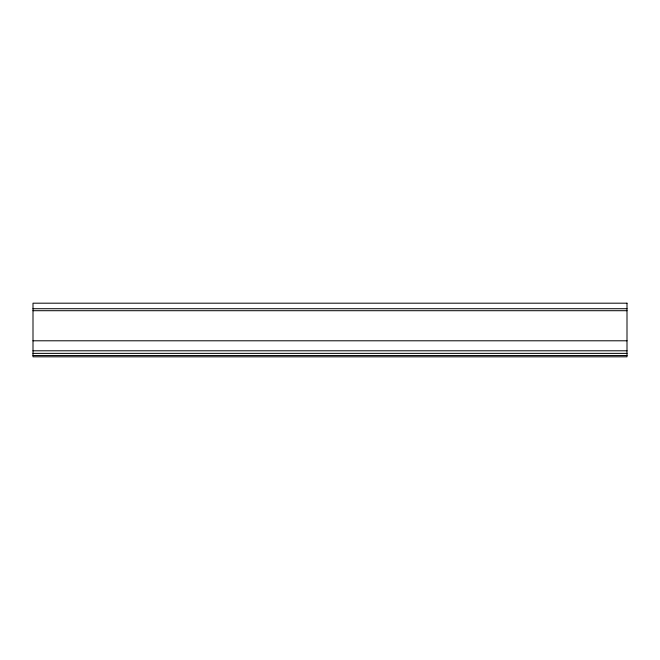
<?xml version="1.0" encoding="UTF-8"?>
<svg xmlns="http://www.w3.org/2000/svg" width="660" height="660" viewBox="0 0 660 660"><rect width="100%" height="100%" fill="white"/><g stroke="black" fill="none" stroke-linecap="round" stroke-linejoin="round"><path stroke-width="0.99" d="M33 308.715L627 308.715M33 310.703L627 310.703M33 340.791L627 340.791M33 350.79L627 350.79M33 353.372L627 353.372M33 355.534L627 355.534M627 303.188L33 303.188L33 356.812L627 356.812L627 303.188"/></g></svg>
